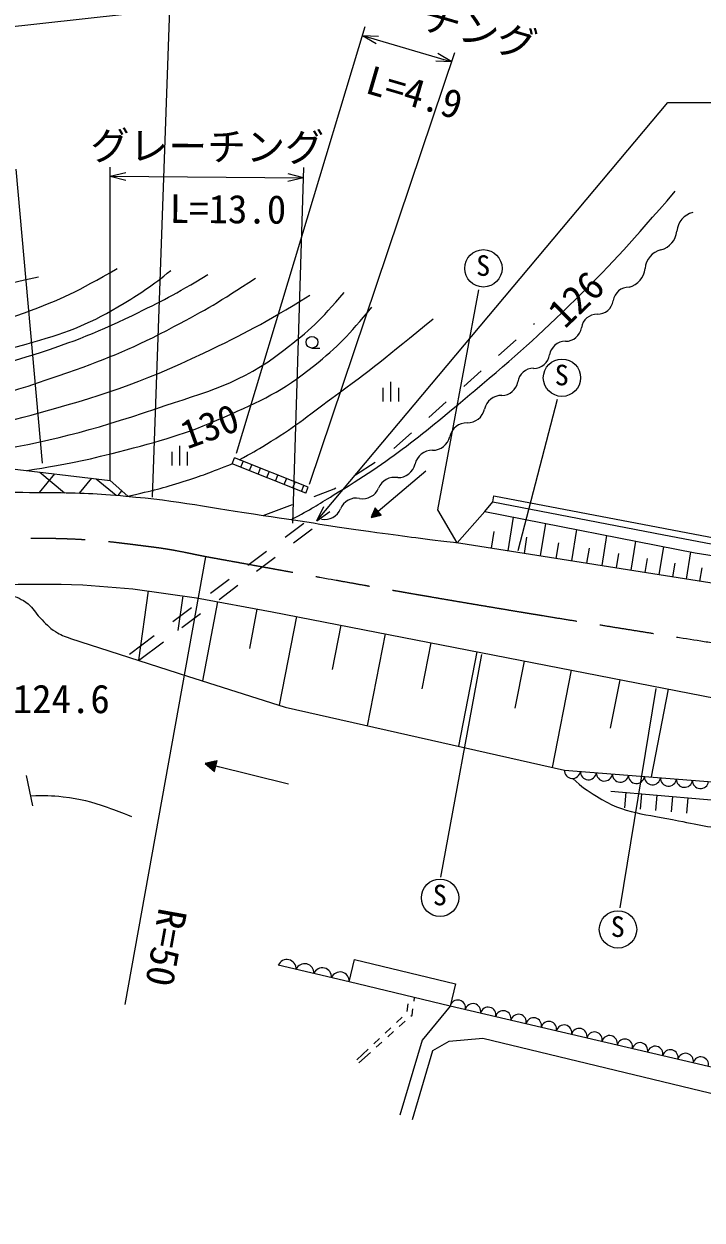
# Model space of a CAD drawing. Units: millimetres, scale not verified. Extents: x 40000 to 680000, y 20000 to 380000.
# Drawn here: x 480904 to 524456, y 263646 to 340454 of the extents above; entities that cross this region are included whole.
import ezdxf
from ezdxf.enums import TextEntityAlignment as Align

# ---------------------------------------------------------------- set-up
doc = ezdxf.new("R2010")
doc.units = ezdxf.units.MM
doc.header["$LTSCALE"] = 1000
doc.linetypes.add('CHAIN', pattern=[18.5, 12, -1.5, 3.5, -1.5])
for name, color, linetype, lineweight in [('M-BGD', 7, 'Continuous', 13), ('M-BMK', 2, 'CHAIN', 13), ('M-STR-HTXT', 7, 'Continuous', 13)]:
    doc.layers.add(name, color=color, linetype=linetype, lineweight=lineweight)
doc.styles.add('ＭＳ ゴシック', font='')
doc.styles.get('ＭＳ ゴシック').set_extended_font_data('MS Gothic')

msp = doc.modelspace()

# ---------------------------------------------------------------- linework, layer by layer
at = {"layer": 'M-BGD'}
for p, q in [((507487, 309244), (510118, 323371)), ((513633, 321164), (513693, 321217)), ((499402, 319640), (499902, 319640)), ((511391, 319170), (512512, 320167)), ((509150, 317176), (510270, 318173)), ((504472, 316213), (504472, 317463)), ((503972, 316213), (503972, 317088)), ((504972, 316213), (504972, 317088)), ((506908, 315182), (508029, 316179)), ((512637, 306644), (515164, 316365)), ((504666, 313189), (505787, 314186)), ((490414, 312105), (490414, 312980)), ((490914, 312105), (490914, 313355)), ((491414, 312105), (491414, 312980)), ((479603, 311950), (486453, 311146)), ((494272, 312214), (494421, 312586)), ((499000, 310330), (494272, 312214)), ((499148, 310701), (494421, 312586)), ((494830, 311992), (494978, 312364)), ((495387, 311770), (495535, 312141)), ((495945, 311548), (496093, 311919)), ((502198, 311490), (503452, 312314)), ((481899, 310368), (482899, 311563)), ((481929, 311677), (483511, 310354)), ((484474, 310329), (485274, 311284)), ((485554, 311251), (486827, 310187)), ((486453, 311146), (487573, 310124)), ((496502, 311326), (496650, 311697)), ((497059, 311103), (497207, 311475)), ((497617, 310881), (497765, 311253)), ((506714, 311730), (503661, 309146)), ((486954, 310176), (487197, 310466)), ((498174, 310659), (498322, 311031)), ((498731, 310437), (498879, 310808)), ((499000, 310330), (499148, 310701)), ((499552, 310118), (500835, 310595)), ((500835, 310595), (500944, 310667)), ((496271, 308898), (498146, 309595)), ((510496, 309137), (511012, 309759)), ((511012, 309759), (511087, 310152)), ((503467, 309375), (503202, 308758)), ((503661, 309146), (503202, 308758)), ((503202, 308758), (503854, 308917)), ((503648, 309161), (503220, 308799)), ((503635, 309176), (503238, 308840)), ((503673, 309130), (503246, 308769)), ((503622, 309192), (503255, 308881)), ((503609, 309207), (503273, 308923)), ((503686, 309115), (503289, 308779)), ((503596, 309222), (503291, 308964)), ((503583, 309237), (503308, 309005)), ((503570, 309253), (503326, 309046)), ((503699, 309100), (503333, 308790)), ((503557, 309268), (503343, 309087)), ((503544, 309283), (503361, 309128)), ((503712, 309085), (503376, 308800)), ((503531, 309298), (503379, 309169)), ((503518, 309314), (503396, 309210)), ((503505, 309329), (503414, 309251)), ((503725, 309069), (503420, 308811)), ((503493, 309344), (503431, 309293)), ((503480, 309359), (503449, 309334)), ((503738, 309054), (503463, 308822)), ((503854, 308917), (503467, 309375)), ((503751, 309039), (503507, 308832)), ((503764, 309024), (503550, 308843)), ((503777, 309008), (503594, 308853)), ((503790, 308993), (503637, 308864)), ((503813, 309275), (503661, 309146)), ((503803, 308978), (503680, 308874)), ((503816, 308963), (503724, 308885)), ((503828, 308947), (503767, 308896)), ((503841, 308932), (503811, 308906)), ((508732, 307141), (507487, 309244)), ((508732, 307141), (510496, 309137)), ((510496, 309137), (524018, 306500)), ((512006, 306623), (512347, 308776)), ((497675, 307492), (498875, 308393)), ((498227, 307129), (499422, 308035)), ((514086, 306294), (514414, 308373)), ((510930, 306793), (511100, 307870)), ((513046, 306458), (513210, 307498)), ((516093, 305976), (516411, 307984)), ((518031, 305670), (518338, 307608)), ((519903, 305373), (520199, 307245)), ((495276, 305692), (496475, 306592)), ((508967, 307112), (550149, 300588)), ((515089, 306135), (515248, 307139)), ((517062, 305823), (517216, 306792)), ((521710, 305088), (521996, 306895)), ((523455, 304811), (523731, 306556)), ((524018, 306500), (546299, 302829)), ((495836, 305317), (497031, 306223)), ((518967, 305521), (519115, 306457)), ((520807, 305230), (520949, 306134)), ((522583, 304950), (522721, 305822)), ((524318, 304675), (524454, 305538)), ((484682, 304435), (487901, 304188)), ((487901, 304188), (491983, 303607)), ((492876, 303891), (494076, 304791)), ((493445, 303504), (494641, 304411)), ((488891, 304047), (488258, 299601)), ((491114, 303731), (490798, 301507)), ((491983, 303607), (496848, 302697)), ((490476, 302090), (491676, 302991)), ((493328, 303355), (492378, 298278)), ((495867, 302880), (495392, 300342)), ((496848, 302697), (526451, 296925)), ((491054, 301692), (492250, 302598)), ((498403, 302394), (497293, 296700)), ((487677, 299990), (489277, 301190)), ((501250, 301838), (500695, 298992)), ((504096, 301283), (502947, 295390)), ((483905, 300998), (491404, 298571)), ((488265, 299578), (489859, 300786)), ((507043, 300709), (506469, 297762)), ((510299, 299963), (507648, 285661)), ((509990, 300134), (508808, 294072)), ((513021, 299543), (512430, 296512)), ((516052, 298952), (514836, 292716)), ((491404, 298571), (497692, 296572)), ((519170, 298344), (518562, 295226)), ((521485, 297777), (519170, 283688)), ((522288, 297736), (521189, 292101)), ((497692, 296572), (515614, 292541)), ((493324, 293143), (492538, 292968)), ((492538, 292968), (493149, 292444)), ((493236, 292794), (492538, 292968)), ((493230, 292770), (492578, 292933)), ((493242, 292817), (492590, 292980)), ((493225, 292747), (492619, 292898)), ((493248, 292840), (492642, 292992)), ((493219, 292724), (492660, 292863)), ((493254, 292863), (492695, 293003)), ((493213, 292700), (492701, 292829)), ((493207, 292677), (492741, 292794)), ((493259, 292887), (492747, 293015)), ((493201, 292654), (492782, 292759)), ((493265, 292910), (492800, 293026)), ((493195, 292631), (492823, 292724)), ((493271, 292933), (492852, 293038)), ((493190, 292607), (492864, 292689)), ((493277, 292957), (492904, 293050)), ((493184, 292584), (492904, 292654)), ((493283, 292980), (492957, 293061)), ((493289, 293003), (493009, 293073)), ((493294, 293026), (493062, 293085)), ((493300, 293050), (493114, 293096)), ((493149, 292444), (493324, 293143)), ((493306, 293073), (493166, 293108)), ((493312, 293096), (493219, 293120)), ((497893, 291629), (493236, 292794)), ((493469, 292735), (493236, 292794)), ((493318, 293120), (493271, 293131)), ((481475, 290240), (481059, 292196)), ((493178, 292561), (492945, 292619)), ((493172, 292537), (492986, 292584)), ((493166, 292514), (493027, 292549)), ((493161, 292491), (493067, 292514)), ((493155, 292468), (493108, 292479)), ((519565, 291113), (519478, 290117)), ((520561, 291026), (520474, 290030)), ((521557, 290940), (521470, 289944)), ((522553, 290853), (522467, 289857)), ((523550, 290767), (523463, 289770)), ((501797, 278942), (502140, 280375)), ((502140, 280375), (508620, 278822)), ((501797, 278942), (497241, 280008)), ((508277, 277389), (501797, 278942)), ((508620, 278822), (508277, 277389)), ((505521, 277040), (505574, 277537)), ((505961, 277705), (505994, 277936)), ((508277, 277389), (506484, 275208)), ((504829, 276336), (505192, 276679)), ((505758, 276747), (505831, 276813)), ((505831, 276813), (505889, 277210)), ((504102, 275649), (504465, 275992)), ((504268, 275413), (504641, 275746)), ((505013, 276080), (505385, 276414)), ((503375, 274962), (503738, 275306)), ((503524, 274745), (503896, 275079)), ((506484, 275208), (505054, 270386)), ((507162, 274530), (508204, 275135)), ((508204, 275135), (510385, 275329)), ((510385, 275329), (527092, 271295)), ((502285, 273932), (503012, 274619)), ((502407, 273744), (503151, 274411)), ((505853, 270095), (507162, 274530))]:
    msp.add_line(p, q, dxfattribs=at)
for points in [[(511012, 309759), (522003, 307656), (532689, 305621), (541309, 304320), (556385, 302029), (560588, 301459), (567397, 301040)], [(511087, 310152), (522078, 308049), (532757, 306015), (541369, 304715), (556442, 302425), (560627, 301857), (567394, 301441)], [(515614, 292541), (540293, 290591), (567532, 286166)], [(518601, 291197), (530491, 290163), (539472, 288091), (550304, 286674), (560503, 285015), (567554, 283649)], [(537451, 263646), (538008, 268613), (537112, 270963), (529733, 272373), (508277, 277389)]]:
    msp.add_lwpolyline(points, dxfattribs=at)
for centre, radius in [((510413, 324759), 1200), ((499402, 320015), 375), ((515459, 317732), 1200), ((507628, 284341), 1200), ((519056, 282309), 1200)]:
    msp.add_circle(centre, radius, dxfattribs=at)
for centre, radius, start, end in [((524199, 327026), 1367, 104.35506, 174.76485), ((521476, 327275), 1367, 284.35506, 354.76485), ((522154, 324627), 1367, 104.35506, 174.76485), ((519432, 324876), 1367, 284.35506, 354.76485), ((519761, 322528), 1025, 89.48849, 171.26153), ((517736, 322839), 1025, 269.48849, 351.26153), ((517718, 320790), 1025, 89.48849, 171.26153), ((515692, 321101), 1025, 269.48849, 351.26153), ((515674, 319052), 1025, 89.48849, 171.26153), ((513649, 319363), 1025, 269.48849, 351.26153), ((513630, 317314), 1025, 89.48849, 171.26153), ((511605, 317626), 1025, 269.48849, 351.26153), ((511586, 315467), 1134, 89.51793, 167.08932), ((509376, 315974), 1134, 269.51793, 347.08932), ((509357, 313706), 1134, 89.51793, 167.08932), ((507147, 314213), 1134, 269.51793, 347.08932), ((507128, 311946), 1134, 89.51793, 167.08932), ((504917, 312452), 1134, 269.51793, 347.08932), ((504700, 310243), 1096, 79.08983, 158.05157), ((502668, 311062), 1096, 259.08983, 338.05157), ((502253, 308910), 1096, 79.08983, 158.05157), ((500221, 309729), 1096, 259.08983, 338.05157), ((516129, 292517), 516, 177.25857, 353.70315), ((517158, 292435), 516, 177.25857, 353.70315), ((518186, 292354), 516, 177.25857, 353.70315), ((519214, 292273), 516, 177.25857, 353.70315), ((520243, 292192), 516, 177.25857, 353.70315), ((521271, 292110), 516, 177.25857, 353.70315), ((522299, 292029), 516, 177.25857, 353.70315), ((523327, 291948), 516, 177.25857, 353.70315), ((524356, 291867), 516, 177.25857, 353.70315), ((497790, 279785), 592, 355.76903, 157.88586), ((498929, 279518), 592, 355.76903, 157.88586), ((500068, 279252), 592, 355.76903, 157.88586), ((501206, 278985), 592, 355.76903, 157.88586), ((508764, 277274), 501, 346.93405, 166.75086), ((509739, 277046), 501, 346.93405, 166.75086), ((510715, 276818), 501, 346.93405, 166.75086), ((511690, 276590), 501, 346.93405, 166.75086), ((512665, 276362), 501, 346.93405, 166.75086), ((513641, 276134), 501, 346.93405, 166.75086), ((514616, 275906), 501, 346.93405, 166.75086), ((515591, 275678), 501, 346.93405, 166.75086), ((516567, 275450), 501, 346.93405, 166.75086), ((517542, 275222), 501, 346.93405, 166.75086), ((518517, 274994), 501, 346.93405, 166.75086), ((519492, 274766), 501, 346.93405, 166.75086), ((520468, 274538), 501, 346.93405, 166.75086), ((521443, 274310), 501, 346.93405, 166.75086), ((522418, 274082), 501, 346.93405, 166.75086), ((523394, 273854), 501, 346.93405, 166.75086), ((524369, 273626), 501, 346.93405, 166.75086)]:
    msp.add_arc(centre, radius, start, end, dxfattribs=at)
for points, knots in [([(498098, 308633), (499381, 309321), (499737, 309561), (500768, 310188), (504545, 312485), (506481, 314075), (509863, 316921), (512476, 319120), (513917, 320386), (516351, 322782), (518971, 325362), (519805, 326338), (522729, 329706)], [0, 0, 0, 0, 1, 1, 1, 2, 2, 2, 3, 3, 3, 4, 4, 4, 4]), ([(373623, 284086), (378845, 286643), (380276, 287331), (384428, 289623), (388189, 291698), (390059, 293290), (393914, 295184), (399419, 297888), (402642, 299164), (408471, 301072), (415089, 303238), (419115, 303389), (425700, 305652), (432064, 307839), (435129, 310330), (441456, 312623), (445372, 314043), (447646, 314636), (451706, 315567), (455833, 316515), (458217, 316707), (462419, 317230), (466559, 317746), (468921, 317663), (473048, 318267), (476376, 318755), (478251, 319073), (481481, 320012), (483869, 320706), (485208, 321228), (487333, 322520), (488561, 323267), (489033, 323574), (490349, 324628)], [0, 0, 0, 0, 1, 1, 1, 2, 2, 2, 3, 3, 3, 4, 4, 4, 5, 5, 5, 6, 6, 6, 7, 7, 7, 8, 8, 8, 9, 9, 9, 10, 10, 10, 11, 11, 11, 11]), ([(374044, 283171), (377069, 284630), (377831, 285000), (380255, 286178), (384550, 288264), (386920, 289505), (391232, 291557), (395151, 293422), (397316, 294549), (401345, 296164), (405846, 297968), (408435, 298818), (413067, 300253), (418294, 301872), (421384, 302227), (426588, 303919), (431146, 305401), (433611, 306497), (438037, 308336), (441443, 309750), (443171, 310966), (446624, 312261), (448962, 313138), (450313, 313551), (452758, 314060), (456273, 314792), (458329, 314638), (461906, 314955), (465140, 315242), (467022, 314911), (470193, 315609), (472569, 316133), (473649, 317212), (475972, 317936), (477914, 318541), (479117, 318451), (481056, 319067), (483781, 319932), (485293, 320501), (487871, 321738), (489812, 322670), (490494, 323039), (492723, 324355)], [0, 0, 0, 0, 1, 1, 1, 2, 2, 2, 3, 3, 3, 4, 4, 4, 5, 5, 5, 6, 6, 6, 7, 7, 7, 8, 8, 8, 9, 9, 9, 10, 10, 10, 11, 11, 11, 12, 12, 12, 13, 13, 13, 14, 14, 14, 14]), ([(414099, 304713), (420949, 306334), (422974, 306765), (428492, 308638), (433070, 310192), (435524, 311367), (440023, 313136), (443413, 314469), (445185, 315588), (448692, 316571), (452839, 317733), (455313, 317712), (459569, 318370), (464734, 319168), (467667, 319362), (472817, 320251), (476010, 320802), (477896, 320811), (480944, 321911), (483362, 322783), (484300, 323258), (486884, 324749)], [0, 0, 0, 0, 1, 1, 1, 2, 2, 2, 3, 3, 3, 4, 4, 4, 5, 5, 5, 6, 6, 6, 7, 7, 7, 7]), ([(448529, 318929), (453943, 319404), (455421, 319538), (459814, 320128), (464370, 320740), (466910, 321184), (471427, 322036), (475511, 322807), (476848, 323099), (481840, 324217)], [0, 0, 0, 0, 1, 1, 1, 2, 2, 2, 3, 3, 3, 3]), ([(374567, 282034), (378481, 283682), (379479, 284104), (382614, 285461), (386185, 287006), (388240, 287756), (391725, 289484), (394672, 290944), (396159, 292079), (399116, 293518), (402187, 295013), (403904, 295894), (407130, 297017), (411878, 298669), (414735, 298937), (419597, 300215), (423675, 301287), (426048, 301608), (430021, 303019), (433103, 304113), (434678, 305106), (437662, 306443), (441085, 307978), (442880, 309149), (446426, 310373), (449355, 311384), (451089, 311673), (454131, 312263), (456912, 312802), (458517, 312808), (461319, 313222), (466268, 313953), (469090, 314127), (473968, 315239), (477838, 316121), (479980, 316762), (483727, 318074), (486463, 319032), (487973, 319673), (490542, 321018), (492648, 322121), (493384, 322570), (495776, 324126)], [0, 0, 0, 0, 1, 1, 1, 2, 2, 2, 3, 3, 3, 4, 4, 4, 5, 5, 5, 6, 6, 6, 7, 7, 7, 8, 8, 8, 9, 9, 9, 10, 10, 10, 11, 11, 11, 12, 12, 12, 13, 13, 13, 14, 14, 14, 14]), ([(375527, 279950), (381243, 282537), (382787, 283260), (387358, 285553), (392928, 288347), (395813, 290363), (401388, 293149), (404345, 294627), (405983, 295542), (409111, 296611), (412925, 297915), (415275, 297865), (419197, 298792), (423732, 299863), (426344, 300240), (430756, 301736), (433850, 302786), (435466, 303688), (438443, 305035), (440977, 306181), (442256, 307155), (444876, 308088), (449037, 309569), (451565, 309752), (455890, 310650), (460140, 311533), (462578, 311722), (466848, 312504), (472536, 313545), (475800, 313816), (481378, 315339), (485810, 316549), (488299, 317341), (492445, 319319), (495180, 320624), (496178, 321149), (499260, 323026)], [0, 0, 0, 0, 1, 1, 1, 2, 2, 2, 3, 3, 3, 4, 4, 4, 5, 5, 5, 6, 6, 6, 7, 7, 7, 8, 8, 8, 9, 9, 9, 10, 10, 10, 11, 11, 11, 12, 12, 12, 12]), ([(407220, 293725), (407984, 294390), (408321, 294634), (409135, 295029), (410223, 295558), (410954, 295580), (412156, 295708), (413932, 295896), (414947, 295665), (416728, 295805), (418921, 295977), (420153, 296210), (422269, 296810), (426282, 297948), (428242, 299395), (432060, 301077), (437373, 303416), (440179, 305144), (445635, 307128), (449597, 308569), (451925, 309089), (456049, 309963), (459967, 310794), (462208, 311030), (466177, 311563), (470829, 312189), (473503, 312043), (478123, 312872), (482584, 313672), (485072, 314289), (489366, 315737), (492717, 316867), (494801, 317338), (497599, 319499), (499256, 320779), (499942, 321397), (501470, 323206)], [0, 0, 0, 0, 1, 1, 1, 2, 2, 2, 3, 3, 3, 4, 4, 4, 5, 5, 5, 6, 6, 6, 7, 7, 7, 8, 8, 8, 9, 9, 9, 10, 10, 10, 11, 11, 11, 12, 12, 12, 12]), ([(481089, 311775), (483880, 312240), (484706, 312397), (486982, 312981), (489684, 313675), (491215, 314083), (493767, 315211), (496128, 316254), (497500, 316862), (499509, 318482), (501126, 319785), (501720, 320424), (503247, 322262)], [0, 0, 0, 0, 1, 1, 1, 2, 2, 2, 3, 3, 3, 4, 4, 4, 4]), ([(494723, 312465), (495565, 312911), (495797, 313058), (496472, 313462), (498197, 314494), (499057, 315238), (500681, 316422), (503289, 318322), (504106, 319018), (507187, 321510)], [0, 0, 0, 0, 1, 1, 1, 2, 2, 2, 3, 3, 3, 3]), ([(487573, 310124), (489271, 310522), (489760, 310632), (491129, 311068), (492374, 311465), (492799, 311628), (494272, 312214)], [0, 0, 0, 0, 1, 1, 1, 2, 2, 2, 2]), ([(415230, 289645), (419380, 291554), (420470, 292050), (423863, 293515), (427650, 295150), (429787, 296033), (433628, 297537), (438534, 299458), (441275, 300563), (446265, 302253), (451322, 303966), (454219, 304735), (459349, 306215), (462894, 307237), (464858, 307903), (468454, 308727), (471345, 309390), (472954, 309897), (475905, 310181), (478521, 310433), (480002, 310378), (482630, 310363), (484515, 310352), (485573, 310296), (487451, 310134), (490917, 309835), (492828, 309397), (496271, 308898), (499122, 308486), (500709, 308192), (503563, 307803), (505671, 307516), (506348, 307428), (508967, 307112)], [0, 0, 0, 0, 1, 1, 1, 2, 2, 2, 3, 3, 3, 4, 4, 4, 5, 5, 5, 6, 6, 6, 7, 7, 7, 8, 8, 8, 9, 9, 9, 10, 10, 10, 11, 11, 11, 11]), ([(381211, 267600), (387077, 270064), (388602, 270728), (393305, 272813), (400221, 275880), (404005, 277793), (410861, 280991), (417016, 283864), (420379, 285663), (426617, 288352), (433806, 291450), (437913, 293015), (445297, 295616), (451536, 297814), (455054, 299011), (461444, 300723), (467048, 302225), (470124, 303579), (475899, 304138), (479315, 304468), (480649, 304553), (484682, 304435)], [0, 0, 0, 0, 1, 1, 1, 2, 2, 2, 3, 3, 3, 4, 4, 4, 5, 5, 5, 6, 6, 6, 7, 7, 7, 7]), ([(461221, 298773), (461983, 299055), (462198, 299140), (462810, 299410), (463581, 299750), (463974, 300022), (464738, 300379), (465744, 300850), (466294, 301150), (467333, 301542), (469779, 302466), (471190, 302907), (473745, 303463), (475133, 303765), (475935, 303877), (477355, 303900), (478369, 303915), (478973, 304079), (479948, 303803), (480457, 303658), (480753, 303540), (481166, 303209), (481523, 302921), (481616, 302650), (481941, 302326), (482310, 301957), (482487, 301704), (482932, 301432), (483287, 301215), (483456, 301147), (483905, 300998)], [0, 0, 0, 0, 1, 1, 1, 2, 2, 2, 3, 3, 3, 4, 4, 4, 5, 5, 5, 6, 6, 6, 7, 7, 7, 8, 8, 8, 9, 9, 9, 10, 10, 10, 10]), ([(516163, 291994), (516767, 291424), (517053, 291258), (517674, 290858), (519483, 289694), (520849, 289743), (522951, 289286), (524396, 288972), (525220, 288871), (526677, 288618), (528840, 288243), (530058, 288071), (532222, 287699), (538538, 286614), (542009, 285577), (548371, 284804), (550988, 284486), (552470, 284466), (555095, 284222), (557796, 283972), (559318, 283890), (562001, 283490), (563504, 283266), (564337, 283086), (565830, 282803), (566508, 282675), (566723, 282635), (567565, 282468)], [0, 0, 0, 0, 1, 1, 1, 2, 2, 2, 3, 3, 3, 4, 4, 4, 5, 5, 5, 6, 6, 6, 7, 7, 7, 8, 8, 8, 9, 9, 9, 9]), ([(481336, 290891), (482296, 290927), (482619, 290919), (483434, 290831), (484557, 290710), (485175, 290513), (486245, 290152), (486866, 289943), (487090, 289865), (487812, 289555)], [0, 0, 0, 0, 1, 1, 1, 2, 2, 2, 3, 3, 3, 3])]:
    msp.add_open_spline(points, degree=3, knots=knots, dxfattribs=at)
at = {"layer": 'M-BMK'}
msp.add_open_spline([(432875, 294124), (435032, 295042), (435603, 295270), (437361, 295982), (441112, 297500), (443232, 298310), (447051, 299647), (450053, 300697), (451795, 301099), (454848, 301991), (459050, 303219), (461391, 303966), (465643, 305010), (468498, 305711), (470107, 306074), (473002, 306587), (474782, 306903), (475783, 307077), (477583, 307245), (479852, 307457), (481138, 307476), (483416, 307409), (485704, 307341), (486979, 307150), (489250, 306864), (490737, 306676), (491550, 306442), (493026, 306176), (498814, 305132), (502052, 304518), (507850, 303529), (520211, 301420), (527171, 300459), (539540, 298399), (544506, 297572), (547275, 297033), (552243, 296219), (555259, 295724), (556947, 295412), (559985, 295087), (561431, 294933), (562249, 294915), (563702, 294880), (565167, 294844), (565661, 294858), (567453, 294908)], degree=3, knots=[0, 0, 0, 0, 1, 1, 1, 2, 2, 2, 3, 3, 3, 4, 4, 4, 5, 5, 5, 6, 6, 6, 7, 7, 7, 8, 8, 8, 9, 9, 9, 10, 10, 10, 11, 11, 11, 12, 12, 12, 13, 13, 13, 14, 14, 14, 15, 15, 15, 15], dxfattribs=at)
at = {"layer": 'M-STR-HTXT'}
for p, q in [((489166, 310075), (490293, 342045)), ((387350, 330072), (490270, 341394)), ((494548, 312881), (502817, 340286)), ((502641, 339706), (508386, 338030)), ((502641, 339706), (503531, 339186)), ((502641, 339706), (503671, 339666)), ((499241, 310908), (508587, 338628)), ((508386, 338030), (507356, 338070)), ((508386, 338030), (507496, 338550)), ((499714, 308540), (522264, 335409)), ((522264, 335409), (555518, 335409)), ((482104, 312246), (480396, 331136)), ((486453, 311146), (486447, 331264)), ((498165, 308398), (498885, 331226)), ((486447, 330675), (487449, 330916)), ((486447, 330675), (498864, 330573)), ((486447, 330675), (487445, 330416)), ((498864, 330573), (497862, 330331)), ((498864, 330573), (497866, 330831)), ((499714, 308540), (500166, 309466)), ((499714, 308540), (500549, 309145)), ((492563, 306243), (487385, 277488))]:
    msp.add_line(p, q, dxfattribs=at)

# ---------------------------------------------------------------- texts
at = {"layer": 'M-BGD', "style": 'ＭＳ ゴシック'}
for p in [(509949, 325596), (514995, 318569), (507164, 285178), (518592, 283146)]:
    msp.add_text('S', height=1320, dxfattribs=at).set_placement(p, align=Align.TOP_LEFT)
for s, rotation, p in [('126', 43.89, (516351, 322782)), ('130', 19.983, (492828, 314629))]:
    msp.add_text(s, height=1833, rotation=rotation, dxfattribs=at).set_placement(p, align=Align.MIDDLE_CENTER)
msp.add_text('124.6', height=1833, dxfattribs=at).set_placement((483302, 297113), align=Align.MIDDLE_CENTER)
at = {"layer": 'M-STR-HTXT', "style": 'ＭＳ ゴシック'}
for s, rotation, p in [('グレーチング', 343.735, (506138, 339663)), ('L=4.9', 343.735, (505581, 334644)), ('グレーチング', 359.53, (492660, 331124)), ('L=13.0', 359.53, (493997, 327103)), ('R=50', 259.792, (488599, 281405))]:
    msp.add_text(s, height=1833, rotation=rotation, dxfattribs=at).set_placement(p, align=Align.BOTTOM_CENTER)

doc.saveas('drawing.dxf')
